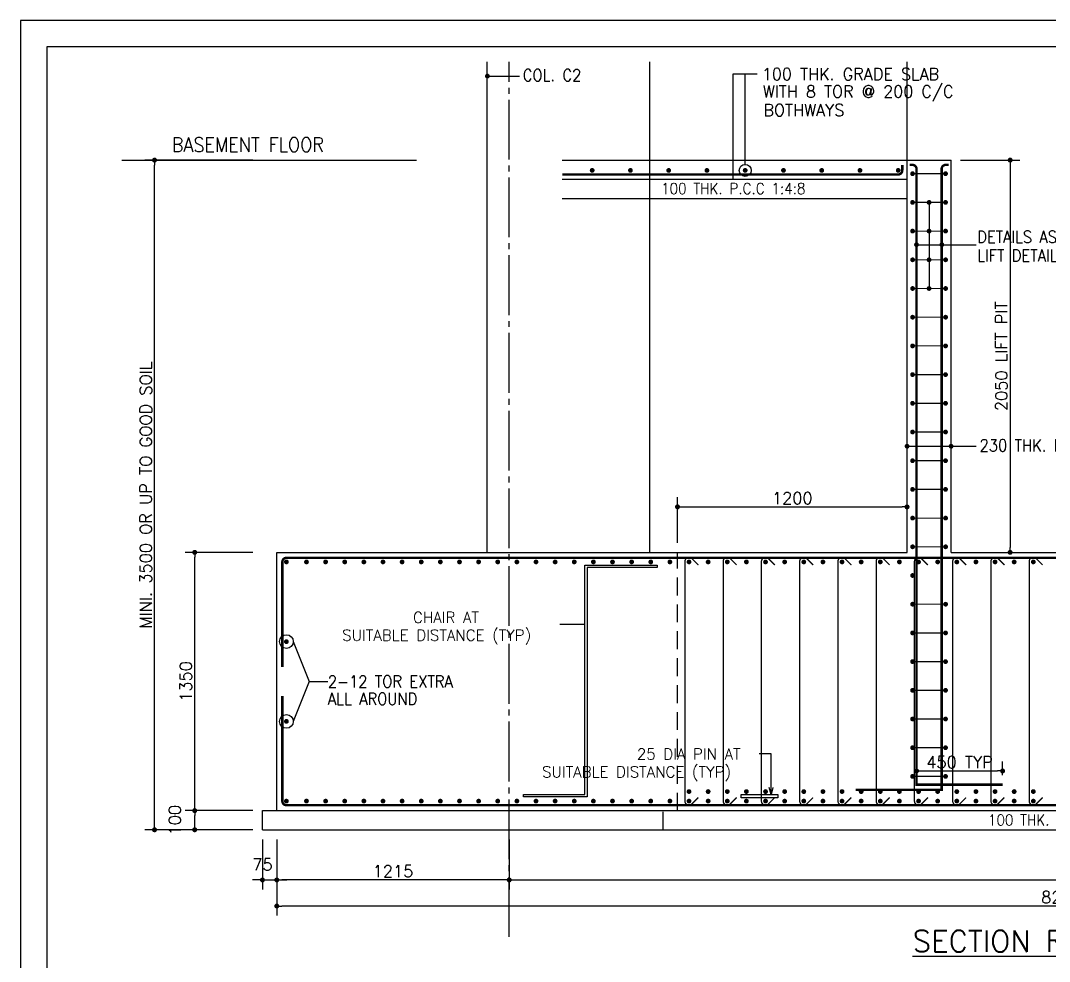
# Model space of a CAD drawing. Extents: x -200722 to 834823, y -494970 to 88783.
# Drawn here: x 433119 to 454635, y -59279 to -39610 of the extents above; entities that cross this region are included whole.
import ezdxf
from ezdxf.enums import TextEntityAlignment as Align

# ---------------------------------------------------------------- set-up
doc = ezdxf.new("R2010")
doc.units = 0
doc.header["$LTSCALE"] = 100
doc.header["$MEASUREMENT"] = 0
doc.header["$PDMODE"] = 34
for name, pattern in [('ACAD_ISO04W100', [30, 24, -3, 0, -3]), ('CL', [3.25, 2.5, -0.25, 0.25, -0.25]), ('HIDDEN', [0.375, 0.25, -0.125])]:
    doc.linetypes.add(name, pattern=pattern)
doc.layers.get('0').update_dxf_attribs({"linetype": 'CONTINUOUS'})
doc.layers.get('DEFPOINTS').update_dxf_attribs({"linetype": 'CONTINUOUS'})
for name, color, linetype in [('5', 4, 'CONTINUOUS'), ('A-Grid', 5, 'ACAD_ISO04W100'), ('BEAM', 4, 'CONTINUOUS'), ('DIM', 3, 'CONTINUOUS'), ('STEEL', 6, 'CONTINUOUS'), ('TEXT', 2, 'CONTINUOUS')]:
    doc.layers.add(name, color=color, linetype=linetype)
doc.layers.add('9_PRINT BOUNDARY_NON PRINT', color=32, linetype='CONTINUOUS', plot=False)
doc.layers.add('9_TITLE TEXT', color=7, linetype='CONTINUOUS', lineweight=20)
doc.styles.add('ROMANS', font='romans.shx')
doc.styles.get("Standard").update_dxf_attribs({"font": 'simplex.shx'})
doc.dimstyles.new('01 S.K', dxfattribs={"dimtxt": 230, "dimasz": 100, "dimexe": 200, "dimexo": 100, "dimgap": 50, "dimtad": 1, "dimdec": 0, "dimzin": 0, "dimdsep": 46, "dimtxsty": 'Standard', "dimblk": 'DOT', "dimcen": 0.09, "dimclrd": 4, "dimclre": 4, "dimclrt": 4, "dimadec": 0, "dimazin": 0, "dimtfac": 1, "dimtdec": 0, "dimtofl": 0, "dimtmove": 0, "dimatfit": 3, "dimfxl": 2, "dimtolj": 1, "dimtzin": 0, "dimarcsym": 1})
doc.dimstyles.new('STANDARD$0', dxfattribs={"dimtxt": 2.5, "dimasz": 2.5, "dimexe": 2, "dimexo": 0.7, "dimgap": 0.9, "dimtad": 1, "dimdec": 0, "dimdsep": 46, "dimtxsty": 'ROMANS', "dimcen": 0.09, "dimclrd": 4, "dimclre": 4, "dimclrt": 3, "dimadec": 0, "dimazin": 0, "dimtfac": 1, "dimtdec": 0, "dimtmove": 0, "dimatfit": 3, "dimfxl": 1, "dimtolj": 1, "dimtzin": 0, "dimarcsym": 0})

# ---------------------------------------------------------------- blocks, each defined once
blk = doc.blocks.new('DOT')
at = {"color": 0, "linetype": 'ByBlock'}
blk.add_line((-0.5, 0), (-1, 0), dxfattribs=at)
at = {"color": 0, "linetype": 'ByBlock', "const_width": 0.5}
blk.add_lwpolyline([(-0.25, 0, 1), (0.25, 0, 1)], format="xyb", close=True, dxfattribs=at)
blk = doc.blocks.new('*D707')
at = {"layer": 'BEAM', "color": 0, "lineweight": -2, "transparency": 16777216}
for p, q in [((437978, -56127), (436561, -56127)), ((436761, -56423), (436761, -56231)), ((437978, -56527), (436561, -56527))]:
    blk.add_line(p, q, dxfattribs=at)
at = {"layer": 'DEFPOINTS', "color": 0, "lineweight": -3, "transparency": 16777216}
for p in [(436761, -56127), (438178, -56127), (438178, -56527)]:
    blk.add_point(p, dxfattribs=at)
at = {"layer": 'BEAM', "color": 0, "lineweight": -2, "transparency": 16777216, "xscale": 104, "yscale": 104, "zscale": 104}
for p, rotation in [((436761, -56127), 90), ((436761, -56527), 270)]:
    blk.add_blockref('DOT', p, dxfattribs=dict(at, rotation=rotation))
at = {"layer": 'BEAM', "color": 0, "transparency": 16777216, "insert": (436347, -56327), "char_height": 248, "attachment_point": 5, "rotation": 90}
blk.add_mtext('\\A1;100', dxfattribs=at)
blk = doc.blocks.new('_DOT')
at = {"color": 0, "linetype": 'ByBlock'}
blk.add_line((-0.5, 0), (-1, 0), dxfattribs=at)
at = {"color": 0, "linetype": 'ByBlock', "const_width": 0.5}
blk.add_lwpolyline([(-0.25, 0, 1), (0.25, 0, 1)], format="xyb", close=True, dxfattribs=at)
blk = doc.blocks.new('*D708')
at = {"layer": 'BEAM', "color": 0, "lineweight": -2, "transparency": 16777216}
for p, q in [((437978, -50727), (436561, -50727)), ((436761, -56023), (436761, -50831)), ((437978, -56127), (436561, -56127))]:
    blk.add_line(p, q, dxfattribs=at)
at = {"layer": 'DEFPOINTS', "color": 0, "lineweight": -3, "transparency": 16777216}
for p in [(436761, -50727), (438178, -50727), (438178, -56127)]:
    blk.add_point(p, dxfattribs=at)
at = {"layer": 'BEAM', "color": 0, "lineweight": -2, "transparency": 16777216, "xscale": 104, "yscale": 104, "zscale": 104}
for p, rotation in [((436761, -50727), 90), ((436761, -56127), 270)]:
    blk.add_blockref('DOT', p, dxfattribs=dict(at, rotation=rotation))
at = {"layer": 'BEAM', "color": 0, "transparency": 16777216, "insert": (436577, -53427), "char_height": 248, "attachment_point": 5, "rotation": 90}
blk.add_mtext('\\A1;1350', dxfattribs=at)
blk = doc.blocks.new('*D709')
at = {"layer": 'BEAM', "color": 0, "lineweight": -2, "transparency": 16777216}
for p, q in [((437978, -42527), (435721, -42527)), ((435921, -56423), (435921, -42631)), ((437978, -56527), (435721, -56527))]:
    blk.add_line(p, q, dxfattribs=at)
at = {"layer": 'DEFPOINTS', "color": 0, "lineweight": -3, "transparency": 16777216}
for p in [(435921, -42527), (438178, -42527, 20001), (438178, -56527)]:
    blk.add_point(p, dxfattribs=at)
at = {"layer": 'BEAM', "color": 0, "lineweight": -2, "transparency": 16777216, "xscale": 104, "yscale": 104, "zscale": 104}
for p, rotation in [((435921, -42527), 90), ((435921, -56527), 270)]:
    blk.add_blockref('DOT', p, dxfattribs=dict(at, rotation=rotation))
at = {"layer": 'BEAM', "color": 0, "transparency": 16777216, "insert": (435737, -49527), "char_height": 248, "attachment_point": 5, "rotation": 90}
blk.add_mtext('\\A1;{\\C4;MINI. 3500 OR UP TO GOOD SOIL}', dxfattribs=at)
blk = doc.blocks.new('*D711')
at = {"layer": 'BEAM', "color": 0, "lineweight": -2, "transparency": 16777216}
for p, q in [((451856, -55384), (451856, -55097)), ((453656, -55384), (453656, -55097)), ((451960, -55297), (453552, -55297))]:
    blk.add_line(p, q, dxfattribs=at)
at = {"layer": 'DEFPOINTS', "color": 0, "lineweight": -3, "transparency": 16777216}
for p in [(453656, -55297), (451856, -55584, 29786), (453656, -55584, 29786)]:
    blk.add_point(p, dxfattribs=at)
at = {"layer": 'BEAM', "color": 0, "lineweight": -2, "transparency": 16777216, "xscale": 104, "yscale": 104, "zscale": 104, "rotation": 180}
blk.add_blockref('DOT', (451856, -55297), dxfattribs=at)
at = {"layer": 'BEAM', "color": 0, "lineweight": -2, "transparency": 16777216, "xscale": 104, "yscale": 104, "zscale": 104}
blk.add_blockref('DOT', (453656, -55297), dxfattribs=at)
at = {"layer": 'BEAM', "color": 0, "transparency": 16777216, "insert": (452756, -55113), "char_height": 248, "attachment_point": 5}
blk.add_mtext('\\A1;450 TYP', dxfattribs=at)
blk = doc.blocks.new('*D712')
at = {"layer": 'BEAM', "color": 0, "lineweight": -2, "transparency": 16777216}
for p, q in [((452778, -42527), (454014, -42527)), ((453814, -42631), (453814, -50623)), ((452778, -50727), (454014, -50727))]:
    blk.add_line(p, q, dxfattribs=at)
at = {"layer": 'DEFPOINTS', "color": 0, "lineweight": -3, "transparency": 16777216}
for p in [(452578, -42527, 3017), (452578, -50727), (453814, -50727)]:
    blk.add_point(p, dxfattribs=at)
at = {"layer": 'BEAM', "color": 0, "lineweight": -2, "transparency": 16777216, "xscale": 104, "yscale": 104, "zscale": 104}
for p, rotation in [((453814, -42527), 90), ((453814, -50727), 270)]:
    blk.add_blockref('DOT', p, dxfattribs=dict(at, rotation=rotation))
at = {"layer": 'BEAM', "color": 0, "transparency": 16777216, "insert": (453630, -46627), "char_height": 248, "attachment_point": 5, "rotation": 90}
blk.add_mtext('\\A1;2050 LIFT PIT', dxfattribs=at)
blk = doc.blocks.new('*D713')
at = {"layer": 'BEAM', "color": 0, "lineweight": -2, "transparency": 16777216}
for p, q in [((438178, -56727), (438178, -57776)), ((438478, -56727), (438478, -57776)), ((438074, -57576), (437970, -57576)), ((438178, -57576), (438478, -57576)), ((438582, -57576), (438686, -57576))]:
    blk.add_line(p, q, dxfattribs=at)
at = {"layer": 'DEFPOINTS', "color": 0, "lineweight": -3, "transparency": 16777216}
for p in [(438178, -56527), (438478, -56527), (438478, -57576)]:
    blk.add_point(p, dxfattribs=at)
at = {"layer": 'BEAM', "color": 0, "lineweight": -2, "transparency": 16777216, "xscale": 104, "yscale": 104, "zscale": 104}
blk.add_blockref('DOT', (438178, -57576), dxfattribs=at)
at = {"layer": 'BEAM', "color": 0, "lineweight": -2, "transparency": 16777216, "xscale": 104, "yscale": 104, "zscale": 104, "rotation": 180}
blk.add_blockref('DOT', (438478, -57576), dxfattribs=at)
at = {"layer": 'BEAM', "color": 0, "transparency": 16777216, "insert": (438178, -57252), "char_height": 248, "attachment_point": 5}
blk.add_mtext('\\A1;75', dxfattribs=at)
blk = doc.blocks.new('*D714')
at = {"layer": 'BEAM', "color": 0, "lineweight": -2, "transparency": 16777216}
for p, q in [((438478, -56727), (438478, -57776)), ((443338, -56727), (443338, -57776)), ((443234, -57576), (438582, -57576))]:
    blk.add_line(p, q, dxfattribs=at)
at = {"layer": 'DEFPOINTS', "color": 0, "lineweight": -3, "transparency": 16777216}
for p in [(438478, -56527), (443338, -56527, 29786), (438478, -57576)]:
    blk.add_point(p, dxfattribs=at)
at = {"layer": 'BEAM', "color": 0, "lineweight": -2, "transparency": 16777216, "xscale": 104, "yscale": 104, "zscale": 104, "rotation": 180}
blk.add_blockref('DOT', (438478, -57576), dxfattribs=at)
at = {"layer": 'BEAM', "color": 0, "lineweight": -2, "transparency": 16777216, "xscale": 104, "yscale": 104, "zscale": 104}
blk.add_blockref('DOT', (443338, -57576), dxfattribs=at)
at = {"layer": 'BEAM', "color": 0, "transparency": 16777216, "insert": (440908, -57392), "char_height": 248, "attachment_point": 5}
blk.add_mtext('\\A1;1215', dxfattribs=at)
blk = doc.blocks.new('*D715')
at = {"layer": 'BEAM', "color": 0, "lineweight": -2, "transparency": 16777216}
for p, q in [((443338, -56727), (443338, -57776)), ((471298, -56727), (471298, -57776)), ((443442, -57576), (471194, -57576))]:
    blk.add_line(p, q, dxfattribs=at)
at = {"layer": 'DEFPOINTS', "color": 0, "lineweight": -3, "transparency": 16777216}
for p in [(443338, -56527, 29786), (471298, -56527, 29786), (471298, -57576)]:
    blk.add_point(p, dxfattribs=at)
at = {"layer": 'BEAM', "color": 0, "lineweight": -2, "transparency": 16777216, "xscale": 104, "yscale": 104, "zscale": 104, "rotation": 180}
blk.add_blockref('DOT', (443338, -57576), dxfattribs=at)
at = {"layer": 'BEAM', "color": 0, "lineweight": -2, "transparency": 16777216, "xscale": 104, "yscale": 104, "zscale": 104}
blk.add_blockref('DOT', (471298, -57576), dxfattribs=at)
at = {"layer": 'BEAM', "color": 0, "transparency": 16777216, "insert": (457318, -57392), "char_height": 248, "attachment_point": 5}
blk.add_mtext('\\A1;6990', dxfattribs=at)
blk = doc.blocks.new('*D717')
at = {"layer": 'BEAM', "color": 0, "lineweight": -2, "transparency": 16777216}
for p, q in [((438478, -56727), (438478, -58321)), ((471298, -56727), (471298, -58321)), ((471194, -58121), (438582, -58121))]:
    blk.add_line(p, q, dxfattribs=at)
at = {"layer": 'DEFPOINTS', "color": 0, "lineweight": -3, "transparency": 16777216}
for p in [(438478, -56527), (471298, -56527, 29786), (438478, -58121)]:
    blk.add_point(p, dxfattribs=at)
at = {"layer": 'BEAM', "color": 0, "lineweight": -2, "transparency": 16777216, "xscale": 104, "yscale": 104, "zscale": 104, "rotation": 180}
blk.add_blockref('DOT', (438478, -58121), dxfattribs=at)
at = {"layer": 'BEAM', "color": 0, "lineweight": -2, "transparency": 16777216, "xscale": 104, "yscale": 104, "zscale": 104}
blk.add_blockref('DOT', (471298, -58121), dxfattribs=at)
at = {"layer": 'BEAM', "color": 0, "transparency": 16777216, "insert": (454888, -57937), "char_height": 248, "attachment_point": 5}
blk.add_mtext('\\A1;8205', dxfattribs=at)
blk = doc.blocks.new('*D718')
at = {"layer": 'BEAM', "color": 0, "lineweight": -2, "transparency": 16777216}
for p, q in [((446858, -50527), (446858, -49577)), ((451658, -50527), (451658, -49577)), ((446962, -49777), (451554, -49777))]:
    blk.add_line(p, q, dxfattribs=at)
at = {"layer": 'DEFPOINTS', "color": 0, "lineweight": -3, "transparency": 16777216}
for p in [(451658, -49777), (446858, -50727, 29786), (451658, -50727)]:
    blk.add_point(p, dxfattribs=at)
at = {"layer": 'BEAM', "color": 0, "lineweight": -2, "transparency": 16777216, "xscale": 104, "yscale": 104, "zscale": 104, "rotation": 180}
blk.add_blockref('DOT', (446858, -49777), dxfattribs=at)
at = {"layer": 'BEAM', "color": 0, "lineweight": -2, "transparency": 16777216, "xscale": 104, "yscale": 104, "zscale": 104}
blk.add_blockref('DOT', (451658, -49777), dxfattribs=at)
at = {"layer": 'BEAM', "color": 0, "transparency": 16777216, "insert": (449258, -49593), "char_height": 248, "attachment_point": 5}
blk.add_mtext('\\A1;1200', dxfattribs=at)

msp = doc.modelspace()

# ---------------------------------------------------------------- linework, layer by layer
at = {"color": 18, "true_color": 0x000000}
msp.add_lwpolyline([(433669.4, -104400.4), (525079.4, -104400.4), (525079.4, -40160.4), (433669.4, -40160.4)], close=True, dxfattribs=at)
at = {"layer": '5', "color": 18, "lineweight": -3, "ltscale": 0.4, "true_color": 0x000000}
for p, q in [((442878.3, -50727.4, -2076.8), (442878.3, -40473.4, -2076.8)), ((446278.3, -50727.4, -2076.8), (446278.3, -40473.4, -2076.8)), ((451658.3, -42527.4, -30147.3), (451658.3, -40473.4, -11734.5)), ((444447.3, -42527.4, -40345.7), (452578.3, -42527.4, -28846.2)), ((451658.3, -50727.4, -2076.8), (451658.3, -42527.4, -28846.2)), ((452578.3, -50727.4, -2076.8), (452578.3, -42527.4, -28846.2)), ((444447.3, -42927.4, -40345.7), (451658.3, -42927.4, -28846.2)), ((444447.3, -43327.4, -40345.7), (451658.3, -43327.4, -28846.2)), ((438478.3, -56127.4, -2076.8), (438478.3, -50727.4, -2076.8)), ((438478.3, -50727.4, -31863.3), (451658.3, -50727.4, -31863.3)), ((452578.3, -50727.4, -31863.3), (464978.3, -50727.4, -31863.3)), ((438178.3, -56127.4, -31863.3), (471598.3, -56127.4, -31863.3)), ((438178.3, -56527.4, -2076.8), (438178.3, -56127.4, -2076.8)), ((438178.3, -56527.4, -31863.3), (471598.3, -56527.4, -31863.3))]:
    msp.add_line(p, q, dxfattribs=at)
at = {"layer": '5', "color": 8, "linetype": 'HIDDEN', "lineweight": -3, "ltscale": 15}
for p, q in [((446858.3, -56127.4, -2076.8), (446858.3, -50727.4, -2076.8)), ((446558.3, -56527.4, -2076.8), (446558.3, -56127.4, -2076.8))]:
    msp.add_line(p, q, dxfattribs=at)
at = {"layer": '9_PRINT BOUNDARY_NON PRINT', "color": 18, "true_color": 0x000000}
msp.add_lwpolyline([(433119.4, -104950.4), (525629.4, -104950.4), (525629.4, -39610.4), (433119.4, -39610.4)], close=True, dxfattribs=at)
at = {"layer": '9_TITLE TEXT', "color": 18, "true_color": 0x000000}
msp.add_lwpolyline([(525079.4, -40160.4), (433669.4, -40160.4), (433669.4, -104400.4), (525079.4, -104400.4)], dxfattribs=at)
at = {"layer": 'A-Grid', "color": 8, "linetype": 'CL', "ltscale": 5}
msp.add_line((443338.3, -58765.9, -2076.8), (443338.3, -40473.4, -2076.8), dxfattribs=at)
at = {"layer": 'DIM', "color": 18, "lineweight": -3, "ltscale": 0.4, "true_color": 0x000000}
msp.add_line((435236.5, -42527.4, -31863.3), (441398.7, -42527.4, -31863.3), dxfattribs=at)
at = {"layer": 'STEEL', "color": 18, "lineweight": -3, "ltscale": 0.4, "true_color": 0x000000, "const_width": 50.8}
for points, elevation in [([(451558.3, -42627.3), (451558.3, -42742.4, -0.4142136), (451473.3, -42827.4), (444447.3, -42827.4)], -28846.2), ([(452530.3, -42627.4), (452466.1, -42627.4, 0.4142136), (452381.1, -42712.4), (452381.1, -55691.1), (450581.1, -55691.1)], -2076.8), ([(451709.3, -42627.4), (451770.6, -42627.4, -0.4142136), (451855.6, -42712.4), (451855.6, -55584.2), (453655.6, -55584.2)], -2076.8), ([(471183.3, -53127.4), (471183.3, -50927.4, 0.4142136), (471098.3, -50842.4), (438678.3, -50842.4, 0.4142136), (438593.3, -50927.4), (438593.3, -53127.4)], -2076.8), ([(471183.3, -53727.4), (471183.3, -55927.4, -0.4142136), (471098.3, -56012.4), (438678.3, -56012.4, -0.4142136), (438593.3, -55927.4), (438593.3, -53727.4)], -2076.8)]:
    msp.add_lwpolyline(points, format="xyb", dxfattribs=dict(at, elevation=elevation))
at = {"layer": 'STEEL', "color": 18, "lineweight": -3, "ltscale": 0.4, "true_color": 0x000000, "const_width": 50}
for points, elevation in [([(445048.3, -42742.4, 1), (445098.3, -42742.4, 1)], -28846.2), ([(445848.3, -42742.4, 1), (445898.3, -42742.4, 1)], -28846.2), ([(446648.3, -42742.4, 1), (446698.3, -42742.4, 1)], -28846.2), ([(447448.3, -42742.4, 1), (447498.3, -42742.4, 1)], -28846.2), ([(448248.3, -42742.4, 1), (448298.3, -42742.4, 1)], -28846.2), ([(449048.3, -42742.4, 1), (449098.3, -42742.4, 1)], -28846.2), ([(449848.3, -42742.4, 1), (449898.3, -42742.4, 1)], -28846.2), ([(450648.3, -42742.4, 1), (450698.3, -42742.4, 1)], -28846.2), ([(451448.3, -42742.4, 1), (451498.3, -42742.4, 1)], -28846.2), ([(451748.3, -42811.3, -1), (451798.3, -42811.3, -1)], -2076.8), ([(452488.3, -42811.3, 1), (452438.3, -42811.3, 1)], -2076.8), ([(451748.3, -43411.3, -1), (451798.3, -43411.3, -1)], -2076.8), ([(452488.3, -43411.3, 1), (452438.3, -43411.3, 1)], -2076.8), ([(451748.3, -44011.3, -1), (451798.3, -44011.3, -1)], -2076.8), ([(452488.3, -44011.3, 1), (452438.3, -44011.3, 1)], -2076.8), ([(451748.3, -44611.3, -1), (451798.3, -44611.3, -1)], -2076.8), ([(452488.3, -44611.3, 1), (452438.3, -44611.3, 1)], -2076.8), ([(451748.3, -45211.3, -1), (451798.3, -45211.3, -1)], -2076.8), ([(452488.3, -45211.3, 1), (452438.3, -45211.3, 1)], -2076.8), ([(451748.3, -45811.3, -1), (451798.3, -45811.3, -1)], -2076.8), ([(452488.3, -45811.3, 1), (452438.3, -45811.3, 1)], -2076.8), ([(451748.3, -46411.3, -1), (451798.3, -46411.3, -1)], -2076.8), ([(452488.3, -46411.3, 1), (452438.3, -46411.3, 1)], -2076.8), ([(451748.3, -47011.3, -1), (451798.3, -47011.3, -1)], -2076.8), ([(452488.3, -47011.3, 1), (452438.3, -47011.3, 1)], -2076.8), ([(451748.3, -47611.3, -1), (451798.3, -47611.3, -1)], -2076.8), ([(452488.3, -47611.3, 1), (452438.3, -47611.3, 1)], -2076.8), ([(451748.3, -48211.3, -1), (451798.3, -48211.3, -1)], -2076.8), ([(452488.3, -48211.3, 1), (452438.3, -48211.3, 1)], -2076.8), ([(451748.3, -48811.3, -1), (451798.3, -48811.3, -1)], -2076.8), ([(452488.3, -48811.3, 1), (452438.3, -48811.3, 1)], -2076.8), ([(451748.3, -49411.3, -1), (451798.3, -49411.3, -1)], -2076.8), ([(452488.3, -49411.3, 1), (452438.3, -49411.3, 1)], -2076.8), ([(451748.3, -50011.3, -1), (451798.3, -50011.3, -1)], -2076.8), ([(452488.3, -50011.3, 1), (452438.3, -50011.3, 1)], -2076.8), ([(451748.3, -50611.3, -1), (451798.3, -50611.3, -1)], -2076.8), ([(452488.3, -50611.3, 1), (452438.3, -50611.3, 1)], -2076.8), ([(438703.3, -50927.4, 1), (438653.3, -50927.4, 1)], -2076.8), ([(439073.3, -50927.4, -1), (439123.3, -50927.4, -1)], -2076.8), ([(439473.3, -50927.4, -1), (439523.3, -50927.4, -1)], -2076.8), ([(439873.3, -50927.4, -1), (439923.3, -50927.4, -1)], -2076.8), ([(440273.3, -50927.4, -1), (440323.3, -50927.4, -1)], -2076.8), ([(440673.3, -50927.4, -1), (440723.3, -50927.4, -1)], -2076.8), ([(441073.3, -50927.4, -1), (441123.3, -50927.4, -1)], -2076.8), ([(441473.3, -50927.4, -1), (441523.3, -50927.4, -1)], -2076.8), ([(441873.3, -50927.4, -1), (441923.3, -50927.4, -1)], -2076.8), ([(442273.3, -50927.4, -1), (442323.3, -50927.4, -1)], -2076.8), ([(442673.3, -50927.4, -1), (442723.3, -50927.4, -1)], -2076.8), ([(443073.3, -50927.4, -1), (443123.3, -50927.4, -1)], -2076.8), ([(443473.3, -50927.4, -1), (443523.3, -50927.4, -1)], -2076.8), ([(443873.3, -50927.4, -1), (443923.3, -50927.4, -1)], -2076.8), ([(444273.3, -50927.4, -1), (444323.3, -50927.4, -1)], -2076.8), ([(444673.3, -50927.4, -1), (444723.3, -50927.4, -1)], -2076.8), ([(445073.3, -50927.4, -1), (445123.3, -50927.4, -1)], -2076.8), ([(445473.3, -50927.4, -1), (445523.3, -50927.4, -1)], -2076.8), ([(445873.3, -50927.4, -1), (445923.3, -50927.4, -1)], -2076.8), ([(446273.3, -50927.4, -1), (446323.3, -50927.4, -1)], -2076.8), ([(446673.3, -50927.4, -1), (446723.3, -50927.4, -1)], -2076.8), ([(447073.3, -50927.4, -1), (447123.3, -50927.4, -1)], -2076.8), ([(447473.3, -50927.4, -1), (447523.3, -50927.4, -1)], -2076.8), ([(447873.3, -50927.4, -1), (447923.3, -50927.4, -1)], -2076.8), ([(448273.3, -50927.4, -1), (448323.3, -50927.4, -1)], -2076.8), ([(448673.3, -50927.4, -1), (448723.3, -50927.4, -1)], -2076.8), ([(449073.3, -50927.4, -1), (449123.3, -50927.4, -1)], -2076.8), ([(449473.3, -50927.4, -1), (449523.3, -50927.4, -1)], -2076.8), ([(449873.3, -50927.4, -1), (449923.3, -50927.4, -1)], -2076.8), ([(450273.3, -50927.4, -1), (450323.3, -50927.4, -1)], -2076.8), ([(450673.3, -50927.4, -1), (450723.3, -50927.4, -1)], -2076.8), ([(451073.3, -50927.4, -1), (451123.3, -50927.4, -1)], -2076.8), ([(451473.3, -50927.4, -1), (451523.3, -50927.4, -1)], -2076.8), ([(451873.3, -50927.4, -1), (451923.3, -50927.4, -1)], -2076.8), ([(452273.3, -50927.4, -1), (452323.3, -50927.4, -1)], -2076.8), ([(452673.3, -50927.4, -1), (452723.3, -50927.4, -1)], -2076.8), ([(453073.3, -50927.4, -1), (453123.3, -50927.4, -1)], -2076.8), ([(453473.3, -50927.4, -1), (453523.3, -50927.4, -1)], -2076.8), ([(453873.3, -50927.4, -1), (453923.3, -50927.4, -1)], -2076.8), ([(454273.3, -50927.4, -1), (454323.3, -50927.4, -1)], -2076.8), ([(451748.3, -51211.3, -1), (451798.3, -51211.3, -1)], -2076.8), ([(451748.3, -51811.3, -1), (451798.3, -51811.3, -1)], -2076.8), ([(452488.3, -51811.3, 1), (452438.3, -51811.3, 1)], -2076.8), ([(451748.3, -52411.3, -1), (451798.3, -52411.3, -1)], -2076.8), ([(452488.3, -52411.3, 1), (452438.3, -52411.3, 1)], -2076.8), ([(438703.3, -52594, -1), (438653.3, -52594, -1)], -2076.8), ([(451748.3, -53011.3, -1), (451798.3, -53011.3, -1)], -2076.8), ([(452488.3, -53011.3, 1), (452438.3, -53011.3, 1)], -2076.8), ([(451748.3, -53611.3, -1), (451798.3, -53611.3, -1)], -2076.8), ([(452488.3, -53611.3, 1), (452438.3, -53611.3, 1)], -2076.8), ([(438703.3, -54260.7, -1), (438653.3, -54260.7, -1)], -2076.8), ([(451748.3, -54211.3, -1), (451798.3, -54211.3, -1)], -2076.8), ([(452488.3, -54211.3, 1), (452438.3, -54211.3, 1)], -2076.8), ([(451748.3, -54811.3, -1), (451798.3, -54811.3, -1)], -2076.8), ([(452488.3, -54811.3, 1), (452438.3, -54811.3, 1)], -2076.8), ([(451748.3, -55411.3, -1), (451798.3, -55411.3, -1)], -2076.8), ([(452488.3, -55411.3, 1), (452438.3, -55411.3, 1)], -2076.8), ([(447073.3, -55727.9, 1), (447123.3, -55727.9, 1)], -2076.8), ([(447473.3, -55727.9, 1), (447523.3, -55727.9, 1)], -2076.8), ([(447873.3, -55727.9, 1), (447923.3, -55727.9, 1)], -2076.8), ([(448273.3, -55727.9, 1), (448323.3, -55727.9, 1)], -2076.8), ([(448673.3, -55727.9, 1), (448723.3, -55727.9, 1)], -2076.8), ([(449073.3, -55727.9, 1), (449123.3, -55727.9, 1)], -2076.8), ([(449473.3, -55727.9, 1), (449523.3, -55727.9, 1)], -2076.8), ([(449873.3, -55727.9, 1), (449923.3, -55727.9, 1)], -2076.8), ([(450273.3, -55727.9, 1), (450323.3, -55727.9, 1)], -2076.8), ([(450673.3, -55727.9, 1), (450723.3, -55727.9, 1)], -2076.8), ([(451073.3, -55727.9, 1), (451123.3, -55727.9, 1)], -2076.8), ([(451473.3, -55727.9, 1), (451523.3, -55727.9, 1)], -2076.8), ([(451873.3, -55727.9, 1), (451923.3, -55727.9, 1)], -2076.8), ([(452273.3, -55727.9, 1), (452323.3, -55727.9, 1)], -2076.8), ([(452673.3, -55727.9, 1), (452723.3, -55727.9, 1)], -2076.8), ([(453073.3, -55727.9, 1), (453123.3, -55727.9, 1)], -2076.8), ([(453473.3, -55727.9, 1), (453523.3, -55727.9, 1)], -2076.8), ([(453873.3, -55727.9, 1), (453923.3, -55727.9, 1)], -2076.8), ([(454273.3, -55727.9, 1), (454323.3, -55727.9, 1)], -2076.8), ([(438703.3, -55927.4, -1), (438653.3, -55927.4, -1)], -2076.8), ([(439073.3, -55927.4, 1), (439123.3, -55927.4, 1)], -2076.8), ([(439473.3, -55927.4, 1), (439523.3, -55927.4, 1)], -2076.8), ([(439873.3, -55927.4, 1), (439923.3, -55927.4, 1)], -2076.8), ([(440273.3, -55927.4, 1), (440323.3, -55927.4, 1)], -2076.8), ([(440673.3, -55927.4, 1), (440723.3, -55927.4, 1)], -2076.8), ([(441073.3, -55927.4, 1), (441123.3, -55927.4, 1)], -2076.8), ([(441473.3, -55927.4, 1), (441523.3, -55927.4, 1)], -2076.8), ([(441873.3, -55927.4, 1), (441923.3, -55927.4, 1)], -2076.8), ([(442273.3, -55927.4, 1), (442323.3, -55927.4, 1)], -2076.8), ([(442673.3, -55927.4, 1), (442723.3, -55927.4, 1)], -2076.8), ([(443073.3, -55927.4, 1), (443123.3, -55927.4, 1)], -2076.8), ([(443473.3, -55927.4, 1), (443523.3, -55927.4, 1)], -2076.8), ([(443873.3, -55927.4, 1), (443923.3, -55927.4, 1)], -2076.8), ([(444273.3, -55927.4, 1), (444323.3, -55927.4, 1)], -2076.8), ([(444673.3, -55927.4, 1), (444723.3, -55927.4, 1)], -2076.8), ([(445073.3, -55927.4, 1), (445123.3, -55927.4, 1)], -2076.8), ([(445473.3, -55927.4, 1), (445523.3, -55927.4, 1)], -2076.8), ([(445873.3, -55927.4, 1), (445923.3, -55927.4, 1)], -2076.8), ([(446273.3, -55927.4, 1), (446323.3, -55927.4, 1)], -2076.8), ([(446673.3, -55927.4, 1), (446723.3, -55927.4, 1)], -2076.8), ([(447073.3, -55927.4, 1), (447123.3, -55927.4, 1)], -2076.8), ([(447473.3, -55927.4, 1), (447523.3, -55927.4, 1)], -2076.8), ([(447873.3, -55927.4, 1), (447923.3, -55927.4, 1)], -2076.8), ([(448273.3, -55927.4, 1), (448323.3, -55927.4, 1)], -2076.8), ([(448673.3, -55927.4, 1), (448723.3, -55927.4, 1)], -2076.8), ([(449073.3, -55927.4, 1), (449123.3, -55927.4, 1)], -2076.8), ([(449473.3, -55927.4, 1), (449523.3, -55927.4, 1)], -2076.8), ([(449873.3, -55927.4, 1), (449923.3, -55927.4, 1)], -2076.8), ([(450273.3, -55927.4, 1), (450323.3, -55927.4, 1)], -2076.8), ([(450673.3, -55927.4, 1), (450723.3, -55927.4, 1)], -2076.8), ([(451073.3, -55927.4, 1), (451123.3, -55927.4, 1)], -2076.8), ([(451473.3, -55927.4, 1), (451523.3, -55927.4, 1)], -2076.8), ([(451873.3, -55927.4, 1), (451923.3, -55927.4, 1)], -2076.8), ([(452273.3, -55927.4, 1), (452323.3, -55927.4, 1)], -2076.8), ([(452673.3, -55927.4, 1), (452723.3, -55927.4, 1)], -2076.8), ([(453073.3, -55927.4, 1), (453123.3, -55927.4, 1)], -2076.8), ([(453473.3, -55927.4, 1), (453523.3, -55927.4, 1)], -2076.8), ([(453873.3, -55927.4, 1), (453923.3, -55927.4, 1)], -2076.8), ([(454273.3, -55927.4, 1), (454323.3, -55927.4, 1)], -2076.8)]:
    msp.add_lwpolyline(points, format="xyb", close=True, dxfattribs=dict(at, elevation=elevation))
at = {"layer": 'STEEL', "color": 18, "linetype": 'HIDDEN', "ltscale": 10, "true_color": 0x000000, "const_width": 25, "elevation": -2076.8}
for points in [[(451773.3, -42811.3), (452463.3, -42811.3)], [(451773.3, -43411.3), (452463.3, -43411.3)], [(451773.3, -44011.3), (452463.3, -44011.3)], [(451773.3, -44611.3), (452463.3, -44611.3)], [(451773.3, -45211.3), (452463.3, -45211.3)], [(451773.3, -45811.3), (452463.3, -45811.3)], [(451773.3, -46411.3), (452463.3, -46411.3)], [(451773.3, -47011.3), (452463.3, -47011.3)], [(451773.3, -47611.3), (452463.3, -47611.3)], [(451773.3, -48211.3), (452463.3, -48211.3)], [(451773.3, -48811.3), (452463.3, -48811.3)], [(451773.3, -49411.3), (452463.3, -49411.3)], [(451773.3, -50011.3), (452463.3, -50011.3)], [(451773.3, -50611.3), (452463.3, -50611.3)], [(451773.3, -51811.3), (452463.3, -51811.3)], [(451773.3, -52411.3), (452463.3, -52411.3)], [(451773.3, -53011.3), (452463.3, -53011.3)], [(451773.3, -53611.3), (452463.3, -53611.3)], [(451773.3, -54211.3), (452463.3, -54211.3)], [(451773.3, -54811.3), (452463.3, -54811.3)], [(451773.3, -55411.3), (452463.3, -55411.3)]]:
    msp.add_lwpolyline(points, dxfattribs=at)
at = {"layer": 'STEEL', "color": 40, "elevation": -2076.8}
for points in [[(447293.5, -50991.4, 28, 28, 0), (447158.4, -50856.4, 28, 28, 0.6681786), (447013.3, -50916.5, 28, 28, 0), (447013.3, -55927.4, 28, 28, 0.6681786), (447158.4, -55987.5, 28, 28, 0), (447293.5, -55852.4, 0, 0, 0)], [(448093.5, -50991.4, 28, 28, 0), (447958.4, -50856.4, 28, 28, 0.6681786), (447813.3, -50916.5, 28, 28, 0), (447813.3, -55927.4, 28, 28, 0.6681786), (447958.4, -55987.5, 28, 28, 0), (448093.5, -55852.4, 0, 0, 0)], [(448893.5, -50991.4, 28, 28, 0), (448758.4, -50856.4, 28, 28, 0.6681786), (448613.3, -50916.5, 28, 28, 0), (448613.3, -55927.4, 28, 28, 0.6681786), (448758.4, -55987.5, 28, 28, 0), (448893.5, -55852.4, 0, 0, 0)], [(449693.5, -50991.4, 28, 28, 0), (449558.4, -50856.4, 28, 28, 0.6681786), (449413.3, -50916.5, 28, 28, 0), (449413.3, -55927.4, 28, 28, 0.6681786), (449558.4, -55987.5, 28, 28, 0), (449693.5, -55852.4, 0, 0, 0)], [(450493.5, -50991.4, 28, 28, 0), (450358.4, -50856.4, 28, 28, 0.6681786), (450213.3, -50916.5, 28, 28, 0), (450213.3, -55927.4, 28, 28, 0.6681786), (450358.4, -55987.5, 28, 28, 0), (450493.5, -55852.4, 0, 0, 0)], [(451293.5, -50991.4, 28, 28, 0), (451158.4, -50856.4, 28, 28, 0.6681786), (451013.3, -50916.5, 28, 28, 0), (451013.3, -55927.4, 28, 28, 0.6681786), (451158.4, -55987.5, 28, 28, 0), (451293.5, -55852.4, 0, 0, 0)], [(452093.5, -50991.4, 28, 28, 0), (451958.4, -50856.4, 28, 28, 0.6681786), (451813.3, -50916.5, 28, 28, 0), (451813.3, -55927.4, 28, 28, 0.6681786), (451958.4, -55987.5, 28, 28, 0), (452093.5, -55852.4, 0, 0, 0)], [(452893.5, -50991.4, 28, 28, 0), (452758.4, -50856.4, 28, 28, 0.6681786), (452613.3, -50916.5, 28, 28, 0), (452613.3, -55927.4, 28, 28, 0.6681786), (452758.4, -55987.5, 28, 28, 0), (452893.5, -55852.4, 0, 0, 0)], [(453693.5, -50991.4, 28, 28, 0), (453558.4, -50856.4, 28, 28, 0.6681786), (453413.3, -50916.5, 28, 28, 0), (453413.3, -55927.4, 28, 28, 0.6681786), (453558.4, -55987.5, 28, 28, 0), (453693.5, -55852.4, 0, 0, 0)], [(454493.5, -50991.4, 28, 28, 0), (454358.4, -50856.4, 28, 28, 0.6681786), (454213.3, -50916.5, 28, 28, 0), (454213.3, -55927.4, 28, 28, 0.6681786), (454358.4, -55987.5, 28, 28, 0), (454493.5, -55852.4, 0, 0, 0)]]:
    msp.add_lwpolyline(points, format="xyseb", dxfattribs=at)
at = {"layer": 'TEXT', "color": 18, "true_color": 0x000000}
for p, q in [((442878.3, -40770.8, -2076.8), (443553.4, -40770.8, -2076.8)), ((448018.2, -42927.4, -28846.2), (448018.2, -40723.2, -28846.2)), ((448018.2, -40723.2, -28846.2), (448520.4, -40723.2, -28846.2)), ((448273.3, -42617, -28846.2), (448273.3, -40723.2, -28846.2)), ((452118.3, -43411.3, -2076.8), (452118.3, -45211.3, -2076.8)), ((451855.6, -44297, -2076.8), (453101.6, -44297, -2076.8)), ((451654.4, -48509.5, -2076.8), (453106.1, -48509.5, -2076.8)), ((438821.6, -52594, -2076.8), (439151.7, -53427.4, -2076.8)), ((439151.7, -53427.4, -2076.8), (438821.6, -54260.7, -2076.8)), ((439151.7, -53427.4, -2076.8), (439545, -53427.4, -2076.8))]:
    msp.add_line(p, q, dxfattribs=at)
at = {"layer": 'TEXT', "color": 18, "ltscale": 0.4, "true_color": 0x000000}
msp.add_line((444916.8, -52232.4), (444398.3, -52232.4), dxfattribs=at)
at = {"layer": 'TEXT', "color": 18, "true_color": 0x000000, "const_width": 50, "elevation": -2076.8}
for points in [[(442857.2, -40770.8, 1), (442907.2, -40770.8, 1)], [(452093.3, -43411.3, 1), (452143.3, -43411.3, 1)], [(452093.3, -44011.3, 1), (452143.3, -44011.3, 1)], [(451830.6, -44297, 1), (451880.6, -44297, 1)], [(452360, -44297, 1), (452410, -44297, 1)], [(452093.3, -44611.3, 1), (452143.3, -44611.3, 1)], [(452093.3, -45211.3, 1), (452143.3, -45211.3, 1)], [(451633.3, -48509.5, 1), (451683.3, -48509.5, 1)], [(452553.3, -48509.5, 1), (452603.3, -48509.5, 1)]]:
    msp.add_lwpolyline(points, format="xyb", close=True, dxfattribs=at)
at = {"layer": 'TEXT', "color": 18, "ltscale": 0.4, "true_color": 0x000000}
msp.add_lwpolyline([(446435.1, -51044.2), (444966.8, -51044.2), (444966.8, -55837), (443638.6, -55837), (443638.6, -55787), (444916.8, -55787), (444916.8, -50994.2), (446435.1, -50994.2), (446435.1, -51044.2)], dxfattribs=at)
at = {"layer": 'TEXT', "color": 18, "true_color": 0x000000, "elevation": -2076.8}
msp.add_lwpolyline([(448185.8, -55791.5), (448954.8, -55791.5), (448954.8, -55858), (448185.8, -55858)], close=True, dxfattribs=at)
at = {"layer": 'TEXT', "color": 18, "true_color": 0x000000}
for centre, radius in [((448273.3, -42742.4, -28846.2), 125.3), ((438678.3, -52594, -2076.8), 143.3), ((438678.3, -54260.7, -2076.8), 143.3)]:
    msp.add_circle(centre, radius, dxfattribs=at)

# ---------------------------------------------------------------- texts
at = {"layer": 'TEXT', "color": 18, "true_color": 0x000000, "width": 0.9}
for s, p in [('COL. C2', (443622, -40752.6, -31863.3)), ('DETAILS AS PER ', (453125.1, -44130.9, -2076.8)), ('LIFT DETAILS SCHEDULE', (453125.1, -44522.6, -2076.8)), ('230 THK. RCC WALL', (453174.8, -48491.3, -31863.3)), ('2-12 TOR EXTRA', (439545, -53427.4, -31863.3)), ('ALL AROUND', (439545, -53790.1, -31863.3))]:
    msp.add_text(s, height=250, dxfattribs=at).set_placement(p, align=Align.MIDDLE_LEFT)
at = {"layer": 'TEXT', "color": 18, "true_color": 0x000000}
for s, height, width, p in [('100 THK. GRADE SLAB', 250, 0.98, (448621.5, -40853.5, -28846.2)), ('WITH 8 TOR @ 200 C/C', 250, 0.98, (448639.9, -41219, -28846.2)), ('BOTHWAYS', 250, 0.98, (448653.2, -41605.8, -28846.2)), ('BASEMENT FLOOR', 300, 0.9, (436281.7, -42354.4, -35114))]:
    msp.add_text(s, height=height, dxfattribs=dict(at, width=width)).set_placement(p)
at = {"layer": 'TEXT', "color": 18, "ltscale": 5, "true_color": 0x000000, "style": 'ROMANS', "width": 0.9}
for p in [(446515.1, -43122.7, -58632.7), (453350.6, -56322.7, -55900)]:
    msp.add_text('100 THK. P.C.C 1:4:8', height=230, dxfattribs=at).set_placement(p, align=Align.MIDDLE_LEFT)
at = {"layer": 'TEXT', "color": 18, "true_color": 0x000000}
for s, p in [('CHAIR AT', (441325.5, -52087.4)), ('SUITABLE DISTANCE (TYP)', (439846.3, -52459.2)), ('25 DIA PIN AT', (446007.6, -54944.2, -2076.8)), ('SUITABLE DISTANCE (TYP)', (444025.2, -55316, -2076.8))]:
    msp.add_text(s, height=230, dxfattribs=at).set_placement(p, align=Align.MIDDLE_LEFT)
msp.add_text('%%USECTION R1-R1', height=450, dxfattribs=at).set_placement((451774.4, -59080.7, -31863.3))

# ---------------------------------------------------------------- dimensions: what is measured, and where the dimension line sits
at = {"layer": 'BEAM', "color": 18, "true_color": 0x000000}
for base, p1, p2, text, picture, middle in [((435921, -42527.4, -31863.3), (438178.3, -56527.4, -31863.3), (438178.3, -42527.4, -11861.9), '{\\C4;MINI. <> OR UP TO GOOD SOIL}', '*D709', (435737, -49527.4, -31863.3)), ((453814.4, -50727.4, -31863.3), (452578.3, -42527.4, -28846.2), (452578.3, -50727.4, -31863.3), '<> LIFT PIT', '*D712', (453630.4, -46627.4, -31863.3))]:
    dim = msp.add_linear_dim(base=base, p1=p1, p2=p2, angle=90, text=text, dimstyle='STANDARD$0', override={"dimscale": 8, "dimtxt": 31, "dimasz": 13, "dimexe": 25, "dimexo": 25, "dimgap": 7.5, "dimlfac": 0.25, "dimzin": 3, "dimtxsty": 'Standard', "dimblk": 'DOT', "dimcen": 3, "dimdle": 4, "dimclrd": 0, "dimclre": 0, "dimclrt": 0, "dimtmove": 2, "dimldrblk": 'DOT', "dimtzin": 3}, dxfattribs=at)
    dim.commit()
    dim.dimension.update_dxf_attribs({"geometry": picture, "text_midpoint": middle})
for base, p1, p2, picture, middle in [((451658.3, -49777, -31863.3), (446858.3, -50727.4, -2076.8), (451658.3, -50727.4, -31863.3), '*D718', (449258.3, -49593, -31863.3)), ((438478.3, -58120.9, -31863.3), (471298.3, -56527.4, -2076.8), (438478.3, -56527.4, -31863.3), '*D717', (454888.3, -57936.9, -31863.3)), ((471298.3, -57575.7, -31863.3), (443338.3, -56527.4, -2076.8), (471298.3, -56527.4, -2076.8), '*D715', (457318.3, -57391.7, -31863.3))]:
    dim = msp.add_linear_dim(base=base, p1=p1, p2=p2, dimstyle='STANDARD$0', override={"dimscale": 8, "dimtxt": 31, "dimasz": 13, "dimexe": 25, "dimexo": 25, "dimgap": 7.5, "dimlfac": 0.25, "dimzin": 3, "dimtxsty": 'Standard', "dimblk": 'DOT', "dimcen": 3, "dimdle": 4, "dimclrd": 0, "dimclre": 0, "dimclrt": 0, "dimtmove": 2, "dimldrblk": 'DOT', "dimtzin": 3}, dxfattribs=at)
    dim.commit()
    dim.dimension.update_dxf_attribs({"geometry": picture, "text_midpoint": middle})
for base, p1, p2, angle, picture, middle in [((436761.4, -50727.4, -31863.3), (438178.3, -56127.4, -31863.3), (438178.3, -50727.4, -31863.3), 90, '*D708', (436577.4, -53427.4, -31863.3)), ((436761.4, -56127.4, -31863.3), (438178.3, -56527.4, -31863.3), (438178.3, -56127.4, -31863.3), 90, '*D707', (436347.4, -56327.4, -31863.3)), ((438478.3, -57575.7, -31863.3), (443338.3, -56527.4, -2076.8), (438478.3, -56527.4, -31863.3), 180, '*D714', (440908.3, -57391.7, -31863.3))]:
    dim = msp.add_linear_dim(base=base, p1=p1, p2=p2, angle=angle, dimstyle='STANDARD$0', override={"dimscale": 8, "dimtxt": 31, "dimasz": 13, "dimexe": 25, "dimexo": 25, "dimgap": 7.5, "dimlfac": 0.25, "dimzin": 3, "dimtxsty": 'Standard', "dimblk": 'DOT', "dimcen": 3, "dimdle": 4, "dimclrd": 0, "dimclre": 0, "dimclrt": 0, "dimtmove": 2, "dimldrblk": 'DOT', "dimtzin": 3}, dxfattribs=at)
    dim.commit()
    dim.dimension.update_dxf_attribs({"geometry": picture, "text_midpoint": middle})
dim = msp.add_linear_dim(base=(453655.6, -55296.7, -31863.3), p1=(451855.6, -55584.2, -2076.8), p2=(453655.6, -55584.2, -2076.8), text='<> TYP', dimstyle='STANDARD$0', override={"dimscale": 8, "dimtxt": 31, "dimasz": 13, "dimexe": 25, "dimexo": 25, "dimgap": 7.5, "dimlfac": 0.25, "dimzin": 3, "dimtxsty": 'Standard', "dimblk": 'DOT', "dimcen": 3, "dimdle": 4, "dimclrd": 0, "dimclre": 0, "dimclrt": 0, "dimtmove": 2, "dimldrblk": 'DOT', "dimtzin": 3}, dxfattribs=at)
dim.commit()
dim.dimension.update_dxf_attribs({"geometry": '*D711', "text_midpoint": (452755.6, -55112.7, -31863.3)})
dim = msp.add_linear_dim(base=(438478.3, -57575.7, -31863.3), p1=(438178.3, -56527.4, -31863.3), p2=(438478.3, -56527.4, -31863.3), dimstyle='STANDARD$0', override={"dimscale": 8, "dimtxt": 31, "dimasz": 13, "dimexe": 25, "dimexo": 25, "dimgap": 7.5, "dimlfac": 0.25, "dimzin": 3, "dimtxsty": 'Standard', "dimblk": 'DOT', "dimcen": 3, "dimdle": 4, "dimclrd": 0, "dimclre": 0, "dimclrt": 0, "dimtmove": 2, "dimldrblk": 'DOT', "dimtzin": 3}, dxfattribs=at)
dim.commit()
dim.dimension.update_dxf_attribs({"geometry": '*D713', "text_midpoint": (438178.3, -57251.6, -31863.3), "dimtype": 160})

# ---------------------------------------------------------------- leaders
at = {"layer": 'TEXT', "color": 18, "true_color": 0x000000}
msp.add_leader([(448814, -55791.5, -2076.8), (448814, -54937.9, -2076.8), (448566.3, -54937.9, -2076.8)], dimstyle='01 S.K', override={"dimasz": 150, "dimtad": 0, "dimclrd": 256, "dimldrblk": 'Open30', "dimfxl": 0.18, "dimfxlon": 1}, dxfattribs=at)

doc.saveas('drawing.dxf')
